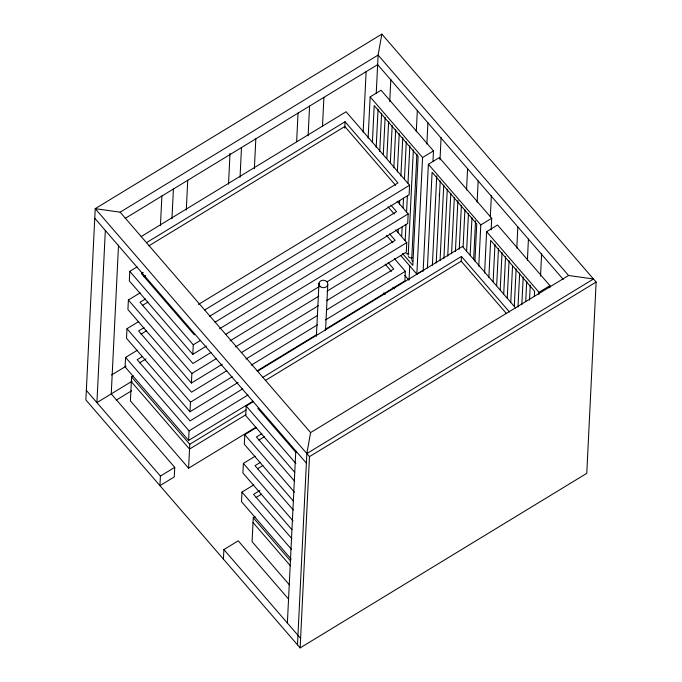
<?xml version="1.0" encoding="UTF-8"?>
<svg xmlns="http://www.w3.org/2000/svg" width="682" height="682" viewBox="0 0 682 682"><rect width="100%" height="100%" fill="white"/><g stroke="black" fill="none" stroke-linecap="round" stroke-linejoin="round"><path stroke-width="1.02" d="M105.335 230.473L96.921 402.619L132.138 381.17M118.523 245.119L111.251 393.889L174.737 467.366L174.268 476.923L159.938 485.652L160.406 476.087L86.333 390.377M137.363 350.216L125.573 357.394L125.113 366.959L188.599 440.427L252.971 401.221M138.77 321.529L126.98 328.707L126.511 338.272L189.997 411.74L238.052 382.474M140.168 292.834L128.387 300.012L127.918 309.577L191.403 383.045L222.23 364.273M137.039 266.901L129.785 271.325L129.316 280.882L192.801 354.359L206.407 346.072M133.391 375.833L131.575 376.941L130.407 400.854L188.599 468.202L255.903 427.205M160.44 225.648L161.898 195.896M171.958 218.769L173.416 189.016M186.288 210.039L187.746 180.287M188.599 440.427L189.067 430.862L125.573 357.394M189.997 411.74L190.466 402.175L126.98 328.707M191.403 383.045L191.872 373.48L128.387 300.012M192.801 354.359L193.27 344.794L129.785 271.325M188.599 468.202L189.767 444.289L131.575 376.941M228.521 184.191L230.03 153.373M240.038 177.311L241.488 147.551M223.423 559.121L223.892 549.564L238.223 540.835L288.597 599.128M254.369 168.582L255.827 138.83M253.755 484.911L241.965 492.089L241.505 501.654L291.188 559.155M255.162 456.224L243.372 463.402L242.903 472.958L291.896 529.658M256.56 427.529L244.778 434.707L244.309 444.272L293.303 500.972M253.431 401.596L246.176 406.02L245.708 415.577L294.709 472.276M255.077 516.649L253.261 517.757L252.084 541.67L289.5 584.96M296.644 141.668L298.051 112.982M308.111 135.846L309.568 106.094M287.378 623.033L295.8 450.879M322.501 126.059L323.899 97.364M297.488 644.84L306.849 453.564L310.6 432.593L568.575 275.485L593.485 278.998L306.849 453.564M300.14 647.9L309.492 456.625L95.224 208.666L381.86 34.1L596.128 282.058L586.776 473.334L300.14 647.9L85.872 399.942L95.224 208.666L120.134 212.179L378.109 55.072L381.86 34.1M316.38 336.303L318.971 283.337M325.553 330.216L327.778 284.582A4.459 3.76 2.8 0 0 321.751 280.438A4.459 3.76 2.8 0 0 320.6 286.858A4.459 3.76 2.8 0 0 327.778 284.582M344.742 128.105L345.058 121.728L146.425 242.698M363.165 132.086L366.132 71.516M368.127 138.216L370.147 96.878L381.067 90.229L433.479 150.875L432.959 161.481M372.381 142.623L374.196 105.599L418.134 156.459L412.806 265.409L402.508 253.491M376.242 93.332L378.109 55.072L568.575 275.485M376.191 147.423L378.067 109.12M379.721 151.506L381.596 113.203M383.301 154.524L385.125 117.287M386.83 158.608L388.646 121.37M389.746 101.601L390.837 79.291M390.36 162.691L392.176 125.454M393.829 167.84L395.705 129.537M397.359 171.924L399.234 133.621M398.135 232.392L398.288 229.203M399.482 204.736L399.695 200.474M400.888 176.007L402.764 137.704M401.664 236.475L402.133 226.901M403.062 207.754L403.531 198.172M404.469 179.025L406.293 141.788M405.193 240.558L405.969 224.6M406.591 211.838L407.376 195.879M407.998 183.108L409.822 145.871M394.324 258.529L405.364 271.3L404.895 280.865L325.101 329.457M395.722 229.834L406.762 242.613L406.293 252.178L326.507 300.771M397.129 201.147L408.168 213.918L407.7 223.483L225.444 334.478M141.165 236.56L346.081 111.763L409.575 185.231L409.106 194.796L209.621 316.278M408.194 255.281L413.352 149.955M409.064 279.518L409.737 265.699M416.284 131.805L417.324 110.552M411.723 259.365L416.881 154.038M424.136 269.697L416.855 274.13L422.559 157.525L370.147 96.878M426.864 144.055L427.904 122.803M423.147 271.334L428.381 164.268L439.302 157.619L491.713 218.266L491.142 229.928M427.409 268.026L432.09 172.265L476.735 223.935L474.919 261.172M432.371 265.272L436.736 175.896M440.001 159.767L441.092 137.449M439.285 195.76L439.387 193.628M436.207 262.971L440.214 181.045M440.052 260.669L443.743 185.129M443.888 258.367L447.273 189.212M447.733 256.065L450.802 193.296M451.569 253.764L454.331 197.379M455.414 251.462L457.912 200.397M459.25 249.169L461.39 205.546M461.185 261.743L461.45 256.423L262.817 377.393M463.095 246.867L464.911 209.63M466.548 189.971L467.588 168.718M466.624 250.95L468.44 213.713M470.154 255.034L471.97 217.797M473.675 259.117L475.55 220.815M477.127 202.213L478.167 180.96M478.764 266.261L480.793 224.915L428.381 164.268M484.595 273.005L486.616 231.658L497.536 225.009L549.939 285.656L549.837 287.778M490.315 216.867L491.355 195.615M488.849 277.404L490.656 240.379L534.603 291.24L534.347 296.525M493.137 281.632L494.962 244.395M496.667 285.715L498.491 248.478M500.196 289.799L502.02 252.562M503.725 293.882L505.541 256.645M507.255 297.966L509.07 260.729M510.784 302.049L512.549 265.878M516.803 248.137L517.843 226.884M514.305 306.133L516.129 268.896M517.996 307.028L519.658 272.979M521.832 304.726L523.188 277.062M527.391 260.379L528.422 239.126M525.728 301.359L526.717 281.146M529.513 300.123L530.246 285.229M538.916 294.428L539.019 292.305L486.616 231.658M540.528 276.091L541.619 253.781M125.121 218.428L377.649 64.637L563.238 279.415M148.915 245.818L344.819 126.511L395.637 185.325M143.211 272.493L141.396 273.593L194.302 334.819M143.885 276.722L145.701 275.613M145.436 298.972L139.998 302.288L192.904 363.515L211.036 352.466M142.478 305.408L147.926 302.1M422.559 157.525L433.479 150.875M144.03 327.667L138.591 330.975L191.497 392.201L226.867 370.658M141.08 334.103L146.519 330.787M198.428 304.47L397.964 182.955L345.058 121.728M204.651 310.029L409.575 185.231M111.567 375.006L126.102 366.157M142.632 356.354L137.184 359.67L190.09 420.896L242.698 388.859M139.674 362.79L146.025 358.928M215.162 322.117L396.557 211.65L390.991 205.205M193.27 344.794L200.525 340.378M219.57 328.775L408.168 213.918M116.23 400.138L131.677 390.735M230.081 340.864L319.875 286.184M327.13 281.768L395.151 240.337L389.584 233.892M191.872 373.48L216.347 358.57M235.392 346.976L318.809 296.176M326.976 291.205L406.762 242.613M241.275 352.679L318.341 305.741M245.912 359.064L317.565 315.425M326.635 309.901L393.753 269.032L388.177 262.587M480.793 224.915L491.713 218.266M190.466 402.175L232.178 376.771M251.215 365.177L317.411 324.871M325.57 319.901L405.364 271.3M257.097 370.872L316.942 334.427M257.557 371.247L462.473 246.458L515.609 307.949M265.307 380.513L461.211 261.206L506.462 313.575M189.067 430.862L248.001 394.972M189.767 444.289L246.159 409.95M245.929 414.724L189.536 449.071L131.336 381.724M160.406 476.087L174.737 467.366M261.828 433.667L256.389 436.983L294.675 481.287M258.87 440.103L264.318 436.795M539.019 292.305L549.939 285.656M260.422 462.362L254.983 465.67L293.269 509.983M257.472 468.798L262.911 465.482M309.492 456.625L596.128 282.058M259.927 490.494L253.576 494.365L291.87 538.669M256.065 497.485L261.513 494.177M461.45 256.423L509.48 312.015M387.973 206.765L394.239 214.012M386.566 235.452L392.832 242.707M400.99 255.776L416.855 274.13M404.767 275.417L408.927 280.225M385.16 264.147L391.425 271.393M392.917 287.216L394.298 288.818M383.761 292.834L385.151 294.445M120.134 212.179L310.6 432.593M94.755 218.231L306.38 463.129M257.787 408.288L296.073 452.601M246.176 406.02L295.86 463.513M244.778 434.707L294.462 492.208M243.372 463.402L293.055 520.895M241.965 492.089L291.657 549.59M253.261 517.757L290.668 561.056M253.022 522.54L290.438 565.838M223.892 549.564L300.6 638.335M408.902 253.414A2.677 2.251 2.8 0 1 406.242 253.627M412.704 261.479A2.677 2.251 2.8 0 1 411.877 260.533M412.431 257.498A2.677 2.251 2.8 0 1 409.771 257.711M409.174 257.395A2.677 2.251 2.8 0 1 408.356 256.449"/></g></svg>
